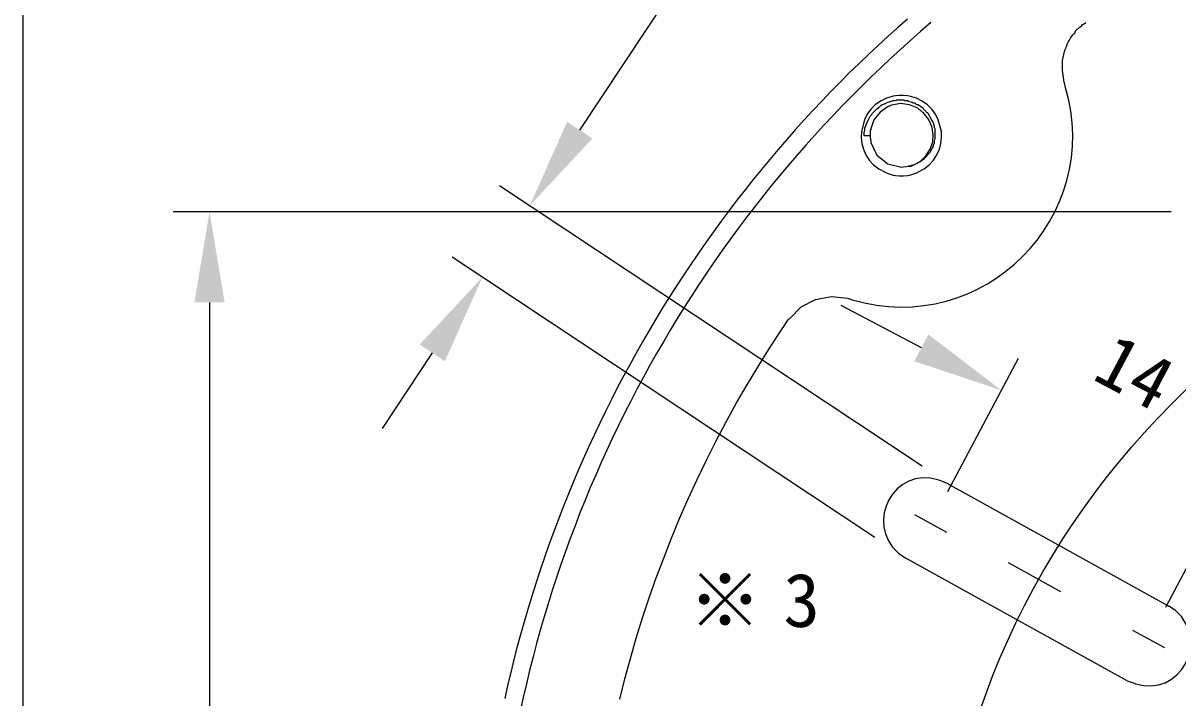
# Model space of a CAD drawing. Units: millimetres on the paper. Extents: x -139 to 141, y -98 to 91.
# Drawn here: x 43.06 to 74.91, y 34.21 to 52.8 of the extents above; entities that cross this region are included whole.
import ezdxf
from ezdxf.enums import TextEntityAlignment as Align

# ---------------------------------------------------------------- set-up
doc = ezdxf.new("R2010")
doc.units = ezdxf.units.MM
for name, color, linetype in [('0-1_外形線', 4, 'Continuous'), ('0-3_レイヤー_1_0', 4, 'Continuous'), ('0-8_寸法線', 4, 'Continuous')]:
    doc.layers.add(name, color=color, linetype=linetype)
doc.styles.add('ＭＳ ゴシック', font='')
doc.styles.get('ＭＳ ゴシック').set_extended_font_data('MS Gothic')

msp = doc.modelspace()

# ---------------------------------------------------------------- linework, layer by layer
at = {"layer": '0-1_外形線'}
for p, q in [((43.061, -10.287), (43.061, 85.689)), ((68.536, 40.126), (74.658, 36.736)), ((73.508, 34.682), (67.385, 38.072))]:
    msp.add_line(p, q, dxfattribs=at)
for points in [[(67.447, 52.915), (67.175, 52.676), (66.906, 52.434), (66.639, 52.189), (66.375, 51.941), (66.114, 51.691), (65.855, 51.438), (65.599, 51.183), (65.346, 50.924), (65.096, 50.664), (64.848, 50.401), (64.603, 50.135), (64.361, 49.867), (64.122, 49.596), (63.886, 49.323), (63.653, 49.048), (63.422, 48.77), (63.195, 48.49), (62.97, 48.207), (62.748, 47.923), (62.53, 47.635), (62.314, 47.346), (62.101, 47.054), (61.891, 46.761), (61.685, 46.465), (61.481, 46.166), (61.28, 45.866), (61.083, 45.564), (60.889, 45.259), (60.697, 44.953), (60.509, 44.644), (60.325, 44.333), (60.143, 44.021), (59.964, 43.706)], [(68.095, 52.816), (67.813, 52.574), (67.533, 52.328), (67.257, 52.08), (66.983, 51.828), (66.712, 51.574), (66.443, 51.317), (66.178, 51.057), (65.915, 50.794), (65.655, 50.528), (65.399, 50.26), (65.145, 49.989), (64.894, 49.715), (64.646, 49.438), (64.401, 49.159), (64.159, 48.877), (63.92, 48.592), (63.684, 48.305), (63.451, 48.015), (63.221, 47.723), (62.995, 47.428), (62.771, 47.13), (62.551, 46.831), (62.334, 46.528), (62.121, 46.223), (61.91, 45.916)], [(72.07, 52.536), (72.075, 52.552), (72.085, 52.581), (72.09, 52.597)], [(72.09, 52.597), (72.101, 52.608), (72.121, 52.628), (72.131, 52.638)], [(72.131, 52.638), (72.147, 52.649), (72.177, 52.669), (72.193, 52.679)], [(72.193, 52.679), (72.214, 52.701), (72.254, 52.74), (72.275, 52.762)], [(72.275, 52.762), (72.286, 52.767), (72.305, 52.777), (72.316, 52.782)], [(72.316, 52.782), (72.332, 52.793), (72.362, 52.813), (72.378, 52.823)], [(71.823, 52.125), (71.834, 52.157), (71.853, 52.216), (71.864, 52.248)], [(71.864, 52.248), (71.869, 52.259), (71.879, 52.278), (71.885, 52.289)], [(71.885, 52.289), (71.895, 52.305), (71.915, 52.335), (71.926, 52.351)], [(71.926, 52.351), (71.931, 52.361), (71.941, 52.381), (71.946, 52.392)], [(71.946, 52.392), (71.957, 52.408), (71.977, 52.438), (71.987, 52.454)], [(71.987, 52.454), (72.009, 52.475), (72.048, 52.514), (72.07, 52.536)], [(71.761, 51.241), (71.72, 51.495), (71.725, 51.771), (71.782, 52.022)], [(71.782, 52.022), (71.787, 52.038), (71.797, 52.068), (71.802, 52.084)], [(71.802, 52.084), (71.808, 52.094), (71.818, 52.114), (71.823, 52.125)], [(65.926, 45.18), (66.263, 45.093), (66.598, 45.03), (66.93, 44.992), (67.258, 44.978), (67.582, 44.986), (67.9, 45.017), (68.212, 45.069), (68.517, 45.141), (68.815, 45.233), (69.104, 45.344), (69.384, 45.473), (69.654, 45.62), (69.914, 45.784), (70.162, 45.963), (70.398, 46.158), (70.621, 46.367), (70.83, 46.59), (71.025, 46.826), (71.204, 47.074), (71.368, 47.333), (71.515, 47.603), (71.644, 47.883), (71.755, 48.172), (71.846, 48.469), (71.918, 48.774), (71.97, 49.086), (72, 49.404), (72.008, 49.727), (71.993, 50.054), (71.954, 50.385), (71.891, 50.72), (71.802, 51.056)], [(71.761, 51.2), (71.761, 51.211), (71.761, 51.231), (71.761, 51.241)], [(71.782, 51.139), (71.777, 51.155), (71.767, 51.184), (71.761, 51.2)], [(71.802, 51.056), (71.797, 51.078), (71.787, 51.117), (71.782, 51.139)], [(67.056, 50.789), (66.87, 50.733), (66.705, 50.652), (66.562, 50.549), (66.44, 50.427), (66.341, 50.29), (66.265, 50.14), (66.181, 49.818), (66.175, 49.651), (66.193, 49.486), (66.235, 49.325), (66.303, 49.171), (66.396, 49.027), (66.514, 48.898), (66.659, 48.785), (66.83, 48.694)], [(66.872, 50.604), (66.919, 50.62), (67.008, 50.65), (67.056, 50.666)], [(67.282, 50.81), (67.224, 50.805), (67.115, 50.795), (67.056, 50.789)], [(67.056, 50.666), (67.067, 50.666), (67.087, 50.666), (67.098, 50.666)], [(67.098, 50.666), (67.114, 50.671), (67.143, 50.681), (67.159, 50.687)], [(67.159, 50.687), (67.207, 50.687), (67.296, 50.687), (67.344, 50.687)], [(67.508, 50.789), (67.45, 50.795), (67.341, 50.805), (67.282, 50.81)], [(67.344, 50.687), (67.355, 50.681), (67.375, 50.671), (67.385, 50.666)], [(67.385, 50.666), (67.401, 50.666), (67.431, 50.666), (67.447, 50.666)], [(67.447, 50.666), (67.479, 50.655), (67.538, 50.636), (67.57, 50.625)], [(67.734, 48.694), (67.906, 48.785), (68.051, 48.898), (68.169, 49.027), (68.262, 49.171), (68.33, 49.325), (68.372, 49.486), (68.39, 49.651), (68.384, 49.818), (68.3, 50.14), (68.224, 50.29), (68.124, 50.427), (68.003, 50.549), (67.859, 50.652), (67.694, 50.733), (67.508, 50.789)], [(66.913, 50.502), (66.694, 50.344), (66.522, 50.135), (66.44, 49.885)], [(66.461, 50.276), (66.466, 50.286), (66.476, 50.306), (66.481, 50.317)], [(66.481, 50.317), (66.513, 50.349), (66.572, 50.408), (66.604, 50.44)], [(66.604, 50.44), (66.615, 50.445), (66.635, 50.455), (66.646, 50.461)], [(66.646, 50.461), (66.667, 50.482), (66.706, 50.521), (66.728, 50.543)], [(66.728, 50.543), (66.738, 50.548), (66.758, 50.558), (66.769, 50.563)], [(66.769, 50.563), (66.785, 50.569), (66.814, 50.579), (66.83, 50.584)], [(66.83, 50.584), (66.841, 50.589), (66.861, 50.599), (66.872, 50.604)], [(66.974, 50.522), (66.958, 50.517), (66.929, 50.507), (66.913, 50.502)], [(67.015, 50.543), (67.005, 50.537), (66.985, 50.528), (66.974, 50.522)], [(67.734, 50.461), (67.504, 50.551), (67.261, 50.584), (67.015, 50.543)], [(67.57, 50.625), (67.581, 50.62), (67.601, 50.61), (67.611, 50.604)], [(67.591, 48.879), (67.797, 48.993), (67.96, 49.147), (68.077, 49.328), (68.145, 49.53), (68.162, 49.741), (68.125, 49.952), (68.031, 50.154), (67.878, 50.337)], [(67.611, 50.604), (67.622, 50.604), (67.642, 50.604), (67.652, 50.604)], [(67.652, 50.604), (67.663, 50.594), (67.683, 50.574), (67.693, 50.563)], [(67.693, 50.563), (67.704, 50.563), (67.724, 50.563), (67.734, 50.563)], [(67.734, 50.563), (67.74, 50.558), (67.75, 50.548), (67.755, 50.543)], [(67.776, 50.419), (67.765, 50.43), (67.745, 50.45), (67.734, 50.461)], [(67.755, 50.543), (67.766, 50.537), (67.785, 50.528), (67.796, 50.522)], [(67.837, 50.378), (67.821, 50.389), (67.792, 50.409), (67.776, 50.419)], [(67.796, 50.522), (67.801, 50.517), (67.811, 50.507), (67.817, 50.502)], [(67.817, 50.502), (67.827, 50.496), (67.847, 50.486), (67.858, 50.481)], [(67.878, 50.337), (67.868, 50.348), (67.848, 50.368), (67.837, 50.378)], [(67.858, 50.481), (67.863, 50.476), (67.873, 50.466), (67.878, 50.461)], [(67.878, 50.461), (67.884, 50.45), (67.893, 50.43), (67.899, 50.419)], [(67.899, 50.419), (67.909, 50.414), (67.929, 50.404), (67.94, 50.399)], [(67.94, 50.399), (67.945, 50.388), (67.955, 50.368), (67.96, 50.358)], [(67.96, 50.358), (67.971, 50.353), (67.991, 50.343), (68.002, 50.337)], [(68.002, 50.337), (68.007, 50.327), (68.017, 50.307), (68.022, 50.296)], [(66.276, 49.906), (66.319, 50.015), (66.368, 50.129), (66.42, 50.235)], [(66.42, 50.235), (66.43, 50.245), (66.45, 50.265), (66.461, 50.276)], [(68.022, 50.296), (68.027, 50.291), (68.037, 50.281), (68.043, 50.276)], [(68.043, 50.276), (68.069, 50.222), (68.119, 50.123), (68.145, 50.07)], [(68.145, 50.07), (68.151, 50.065), (68.161, 50.055), (68.166, 50.05)], [(68.166, 50.05), (68.166, 50.039), (68.166, 50.019), (68.166, 50.009)], [(68.166, 50.009), (68.171, 49.998), (68.181, 49.978), (68.186, 49.967)], [(66.255, 49.803), (66.26, 49.819), (66.27, 49.849), (66.276, 49.865)], [(66.255, 49.7), (66.255, 49.727), (66.255, 49.776), (66.255, 49.803)], [(66.42, 49.7), (66.377, 49.7), (66.298, 49.7), (66.255, 49.7)], [(66.276, 49.865), (66.276, 49.875), (66.276, 49.895), (66.276, 49.906)], [(66.44, 49.885), (66.435, 49.869), (66.425, 49.84), (66.42, 49.824)], [(66.42, 49.824), (66.42, 49.792), (66.42, 49.732), (66.42, 49.7)], [(66.42, 49.7), (66.425, 49.652), (66.435, 49.563), (66.44, 49.515)], [(68.186, 49.967), (68.186, 49.957), (68.186, 49.937), (68.186, 49.926)], [(68.186, 49.926), (68.192, 49.916), (68.202, 49.896), (68.207, 49.885)], [(68.207, 49.885), (68.207, 49.816), (68.207, 49.687), (68.207, 49.618)], [(66.44, 49.515), (66.604, 49.167), (66.907, 48.921), (67.282, 48.837)], [(68.145, 49.372), (68.14, 49.366), (68.13, 49.356), (68.125, 49.351)], [(68.186, 49.495), (68.176, 49.474), (68.156, 49.434), (68.145, 49.413)], [(68.145, 49.413), (68.145, 49.402), (68.145, 49.382), (68.145, 49.372)], [(68.207, 49.618), (68.202, 49.608), (68.192, 49.588), (68.186, 49.577)], [(68.186, 49.577), (68.186, 49.556), (68.186, 49.516), (68.186, 49.495)], [(67.899, 49.043), (67.877, 49.032), (67.838, 49.012), (67.817, 49.002)], [(67.919, 49.084), (67.914, 49.073), (67.904, 49.054), (67.899, 49.043)], [(67.96, 49.105), (67.95, 49.099), (67.93, 49.089), (67.919, 49.084)], [(67.981, 49.146), (67.976, 49.135), (67.966, 49.115), (67.96, 49.105)], [(68.002, 49.166), (67.996, 49.161), (67.986, 49.151), (67.981, 49.146)], [(68.022, 49.207), (68.017, 49.197), (68.007, 49.177), (68.002, 49.166)], [(68.063, 49.228), (68.053, 49.223), (68.033, 49.213), (68.022, 49.207)], [(68.125, 49.351), (68.109, 49.319), (68.079, 49.26), (68.063, 49.228)], [(67.282, 48.837), (67.33, 48.843), (67.419, 48.853), (67.467, 48.858)], [(67.467, 48.858), (67.483, 48.858), (67.513, 48.858), (67.529, 48.858)], [(67.508, 48.858), (67.498, 48.858), (67.478, 48.858), (67.467, 48.858)], [(67.55, 48.879), (67.539, 48.873), (67.519, 48.863), (67.508, 48.858)], [(67.529, 48.858), (67.545, 48.863), (67.575, 48.873), (67.591, 48.879)], [(67.591, 48.879), (67.58, 48.879), (67.56, 48.879), (67.55, 48.879)], [(67.632, 48.899), (67.621, 48.894), (67.601, 48.884), (67.591, 48.879)], [(67.673, 48.92), (67.662, 48.914), (67.642, 48.904), (67.632, 48.899)], [(67.796, 48.981), (67.764, 48.965), (67.705, 48.936), (67.673, 48.92)], [(67.817, 49.002), (67.811, 48.997), (67.801, 48.987), (67.796, 48.981)], [(66.83, 48.694), (66.889, 48.672), (66.998, 48.633), (67.056, 48.611)], [(67.056, 48.611), (67.115, 48.606), (67.224, 48.596), (67.282, 48.591)], [(67.282, 48.591), (67.341, 48.596), (67.45, 48.606), (67.508, 48.611)], [(67.508, 48.611), (67.567, 48.633), (67.676, 48.672), (67.734, 48.694)], [(61.91, 45.916), (61.703, 45.607), (61.499, 45.295), (61.298, 44.98), (61.101, 44.664), (60.907, 44.345), (60.717, 44.024), (60.529, 43.701), (60.346, 43.375), (60.166, 43.047), (59.989, 42.717), (59.816, 42.385), (59.646, 42.051), (59.48, 41.715), (59.317, 41.377), (59.158, 41.037), (59.003, 40.694), (58.851, 40.35), (58.703, 40.004), (58.559, 39.656), (58.418, 39.306), (58.282, 38.954), (58.148, 38.6), (58.019, 38.245), (57.894, 37.887), (57.772, 37.528), (57.654, 37.167), (57.54, 36.804), (57.43, 36.44), (57.324, 36.074), (57.222, 35.706), (57.124, 35.337), (57.03, 34.966), (56.939, 34.594), (56.853, 34.22), (56.771, 33.844)], [(64.201, 44.667), (64.521, 44.986), (64.914, 45.188), (65.352, 45.268), (65.803, 45.221)], [(65.803, 45.221), (65.819, 45.216), (65.849, 45.206), (65.865, 45.201)], [(65.865, 45.201), (65.881, 45.196), (65.91, 45.186), (65.926, 45.18)], [(63.995, 44.379), (64.038, 44.443), (64.117, 44.562), (64.159, 44.626)], [(64.159, 44.626), (64.17, 44.636), (64.19, 44.656), (64.201, 44.667)], [(59.514, 34.171), (59.656, 34.734), (59.808, 35.295), (59.971, 35.853), (60.144, 36.41), (60.327, 36.963), (60.521, 37.515), (60.726, 38.063), (60.941, 38.609), (61.166, 39.151), (61.402, 39.691), (61.648, 40.227), (61.905, 40.759), (62.172, 41.289), (62.45, 41.814), (62.738, 42.335), (63.037, 42.853), (63.346, 43.366), (63.665, 43.875), (63.995, 44.379)], [(59.964, 43.706), (59.789, 43.389), (59.617, 43.071), (59.448, 42.75), (59.283, 42.428), (59.121, 42.104), (58.962, 41.778), (58.806, 41.45), (58.654, 41.121), (58.505, 40.789), (58.36, 40.456), (58.218, 40.122), (58.079, 39.785), (57.944, 39.447), (57.812, 39.107), (57.684, 38.766), (57.559, 38.423), (57.438, 38.079), (57.32, 37.732), (57.206, 37.385), (57.096, 37.036), (56.989, 36.685), (56.885, 36.333), (56.785, 35.98), (56.689, 35.625), (56.597, 35.269), (56.508, 34.912), (56.423, 34.553), (56.342, 34.193)], [(68.31, 40.208), (68.085, 40.26), (67.871, 40.27), (67.671, 40.242), (67.485, 40.179), (67.317, 40.087), (67.168, 39.967), (67.041, 39.826), (66.937, 39.666), (66.858, 39.492), (66.808, 39.307), (66.787, 39.115), (66.797, 38.921), (66.842, 38.727), (66.923, 38.539), (67.041, 38.361), (67.2, 38.195)], [(68.536, 40.126), (68.477, 40.147), (68.368, 40.187), (68.31, 40.208)], [(67.2, 38.195), (67.248, 38.163), (67.337, 38.104), (67.385, 38.072)], [(74.843, 36.613), (74.795, 36.645), (74.706, 36.704), (74.658, 36.736)], [(73.734, 34.599), (73.958, 34.547), (74.172, 34.538), (74.373, 34.566), (74.558, 34.628), (74.726, 34.721), (74.875, 34.84), (75.003, 34.982), (75.107, 35.142), (75.185, 35.316), (75.236, 35.501), (75.257, 35.693), (75.246, 35.887), (75.201, 36.08), (75.121, 36.268), (75.002, 36.447), (74.843, 36.613)], [(73.508, 34.682), (73.566, 34.66), (73.675, 34.621), (73.734, 34.599)]]:
    msp.add_lwpolyline(points, dxfattribs=at)
at = {"layer": '0-3_レイヤー_1_0'}
for p, q in [((68.537, 38.767), (67.656, 39.251)), ((71.674, 37.134), (70.237, 37.93)), ((74.544, 35.586), (73.664, 36.07))]:
    msp.add_line(p, q, dxfattribs=at)
msp.add_circle((90.258, 26.741), 21.986, dxfattribs=at)
at = {"layer": '0-8_寸法線'}
for p, q in [((58.413, 49.853), (64.073, 58.39)), ((67.857, 40.593), (56.198, 48.322)), ((74.717, 47.605), (47.202, 47.605)), ((66.552, 38.624), (54.893, 46.353)), ((48.202, 45.105), (48.202, 8.337)), ((67.833, 43.853), (65.623, 45.023)), ((54.345, 43.716), (52.964, 41.633)), ((68.564, 39.893), (70.51, 43.567)), ((74.572, 36.712), (76.518, 40.386))]:
    msp.add_line(p, q, dxfattribs=at)
for points in [[(57.032, 47.769), (58.761, 49.623), (58.066, 50.083)], [(47.785, 45.105), (48.618, 45.105), (48.202, 47.605)], [(53.998, 43.947), (54.693, 43.486), (55.727, 45.8)], [(68.028, 44.222), (67.638, 43.485), (70.042, 42.683)]]:
    msp.add_solid(points, dxfattribs=at)

# ---------------------------------------------------------------- texts
at = {"layer": '0-1_外形線', "style": 'ＭＳ ゴシック'}
for s, p in [('※', (61.41, 35.719)), ('3', (64.029, 35.719))]:
    msp.add_text(s, height=1.478, dxfattribs=at).set_placement(p, align=Align.BOTTOM_LEFT)
at = {"layer": '0-8_寸法線', "style": 'ＭＳ ゴシック'}
msp.add_text('14', height=1.466, rotation=332.097, dxfattribs=at).set_placement((72.294, 42.623), align=Align.BOTTOM_LEFT)

doc.saveas('drawing.dxf')
